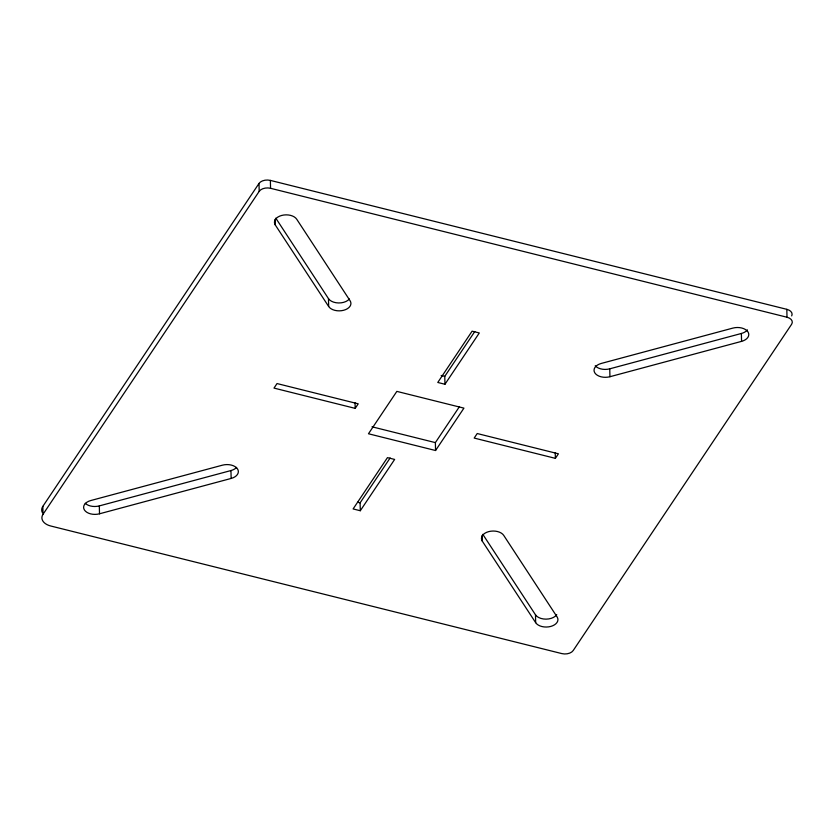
<?xml version="1.0" encoding="UTF-8"?>
<svg xmlns="http://www.w3.org/2000/svg" width="834" height="834" viewBox="0 0 834 834"><rect width="100%" height="100%" fill="white"/><g stroke="black" fill="none" stroke-linecap="round" stroke-linejoin="round"><path stroke-width="1.25" d="M42.263 512.41A14.459 9.038 -1.4 0 1 42.836 506.374L258.999 183.459A8.674 5.421 -1.4 0 1 270.362 180.405L786.816 309.331A8.674 5.421 -1.4 0 1 791.695 315.909M786.816 309.331L787.004 317.233A8.674 5.421 -1.4 0 1 791.622 324.27L573.198 650.541A8.674 5.421 -1.4 0 1 561.835 653.595L50.707 525.993A14.459 9.038 -1.4 0 1 43.034 514.265L259.197 191.351L258.999 183.459M355.19 408.368L358.224 403.823L277.034 383.557L273.99 388.091L355.19 408.368L355.044 402.728M360.298 510.731L394.638 459.43L387.445 457.637L353.105 508.938L360.298 510.731L360.1 502.839L390.145 457.949M444.96 384.255L479.3 332.964L472.107 331.171L437.777 382.462L444.96 384.255L444.772 376.363L474.817 331.484M435.557 450.516L463.933 408.128L396.848 391.386L368.472 433.763L435.557 450.516L435.369 442.614L459.482 406.596M555.371 458.346L558.415 453.8L477.225 433.534L474.181 438.069L555.371 458.346L555.236 452.706M85.224 503.298A11.561 7.235 -1.4 0 0 99.319 505.904L230.945 470.553A11.561 7.235 -1.4 0 0 236.595 467.405M595.226 365.772A11.561 7.235 -1.4 0 0 609.748 368.826L741.374 333.475A11.561 7.235 -1.4 0 0 747.42 329.868M99.507 513.796L231.143 478.445A11.561 7.235 -1.4 0 0 237.513 468.927A11.561 7.235 -1.4 0 0 222.449 465.174L90.823 500.525A11.561 7.235 -1.4 0 0 84.453 510.033A11.561 7.235 -1.4 0 0 99.507 513.796L99.319 505.904M609.935 376.718L741.572 341.367A11.561 7.235 -1.4 0 0 747.942 331.859A11.561 7.235 -1.4 0 0 732.877 328.096L601.251 363.447A11.561 7.235 -1.4 0 0 594.882 372.965A11.561 7.235 -1.4 0 0 609.935 376.718L609.748 368.826M259.197 191.351A8.674 5.421 -1.4 0 1 270.56 188.296L787.004 317.233M441.176 375.467L444.772 376.363M372.006 426.799L435.369 442.614M357.703 502.235L360.1 502.839M275.804 218.164L328.471 298.614L328.669 306.505A11.561 7.235 -1.4 0 0 343.723 310.258A11.561 7.235 -1.4 0 0 350.092 300.751L296.716 219.217A11.561 7.235 -1.4 0 0 281.652 215.453A11.561 7.235 -1.4 0 0 275.283 224.961L328.669 306.505M482.813 534.333L535.48 614.783L535.678 622.685A11.561 7.235 -1.4 0 0 550.732 626.438A11.561 7.235 -1.4 0 0 557.102 616.931L503.726 535.386A11.561 7.235 -1.4 0 0 488.661 531.633A11.561 7.235 -1.4 0 0 482.292 541.141L535.678 622.685M741.374 333.475L741.572 341.367M482.156 535.501L482.292 541.141M275.147 219.332L275.283 224.961M270.362 180.405L270.56 188.296M230.945 470.553L231.143 478.445M42.836 506.374L43.034 514.265M349.383 298.989A11.561 7.235 -1.4 0 1 338.573 302.961A11.561 7.235 -1.4 0 1 328.471 298.614M556.758 614.689A11.561 7.235 -1.4 0 1 546.009 619.141A11.561 7.235 -1.4 0 1 535.48 614.783"/></g></svg>
